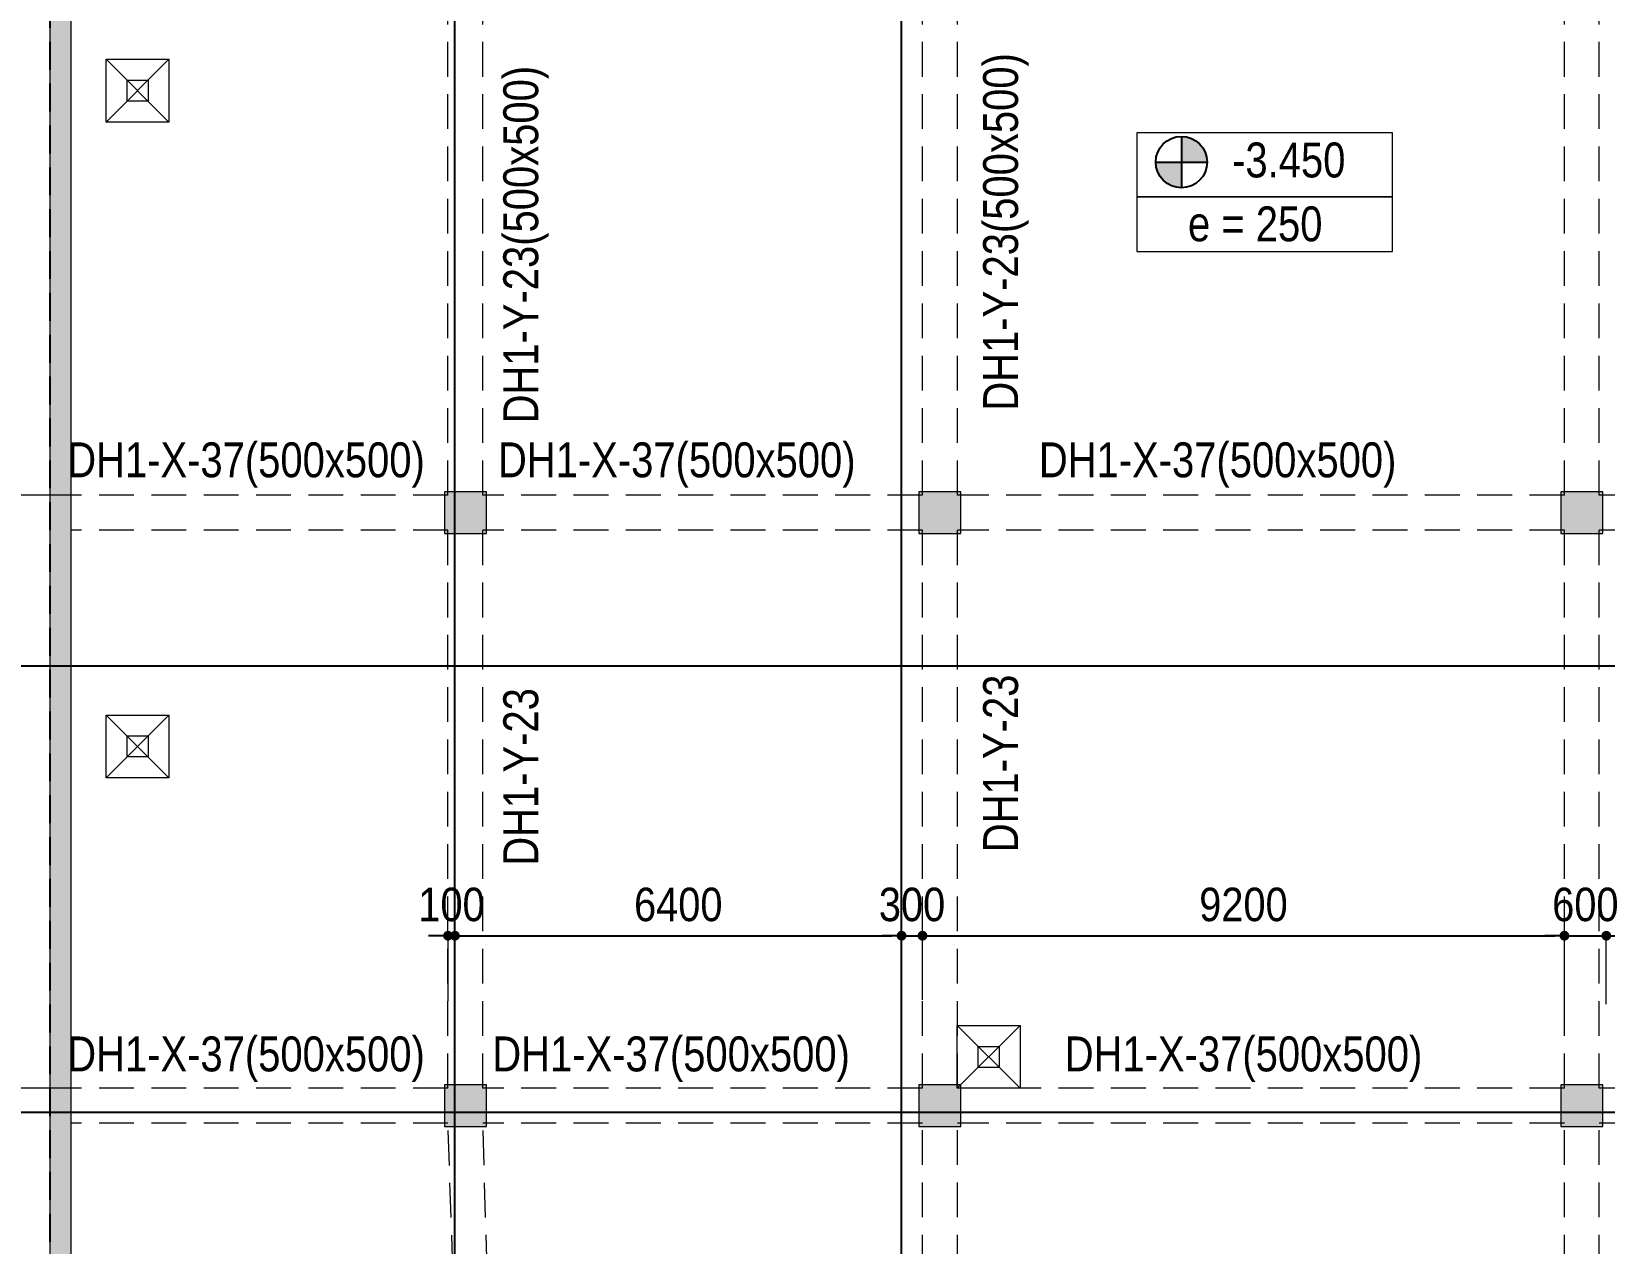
# Model space of a CAD drawing. Header units: millimetres. Extents: x 3718783 to 4027851, y 882487 to 1100782.
# Drawn here: x 3826259 to 3848804, y 948620 to 965994 of the extents above; entities that cross this region are included whole.
import ezdxf
from ezdxf.enums import TextEntityAlignment as Align

# ---------------------------------------------------------------- set-up
doc = ezdxf.new("R2010")
doc.units = ezdxf.units.MM
doc.header["$LTSCALE"] = 200
doc.header["$MEASUREMENT"] = 0
for name, pattern in [('CHG_XX_Cot_Ham 1$0$MB_Luoi truc$0$HTT Hidden 21', [3, 2, -1]), ('CHG_XX_Damsan_Ham 1$0$HIDDEN', [0.375, 0.25, -0.125]), ('CHG_XX_Luoi truc$0$MB_Luoi truc$0$Center101', [13, 10, -1, 1, -1]), ('HIDDEN', [0.375, 0.25, -0.125])]:
    doc.linetypes.add(name, pattern=pattern)
doc.layers.get('Defpoints').update_dxf_attribs({"color": 14, "lineweight": 0})
for name, color, linetype, lineweight in [('$0$DBAO', 3, 'Continuous', 13), ('$0$TTP-TEXT', 30, 'Continuous', 5), ('CHG_XX_Cot_Ham 1$0$Ap0302_PC', 150, 'Continuous', 9), ('CHG_XX_Cot_Ham 1$0$Ap0302_PC @ 1', 150, 'Continuous', 9), ('CHG_XX_Cot_Ham 1$0$Ap0302_PC @ 150', 150, 'Continuous', 9), ('CHG_XX_Cot_Ham 1$0$Ap0311_H', 8, 'Continuous', 15), ('CHG_XX_Damsan_Ham 1$0$DBAO', 3, 'Continuous', 13), ('CHG_XX_Damsan_Ham 1$0$DGIONG', 4, 'Continuous', 13), ('CHG_XX_Damsan_Ham 1$0$DMo', 254, 'CHG_XX_Damsan_Ham 1$0$HIDDEN', 9), ('CHG_XX_Damsan_Ham 1$0$Star Lo Mo', 5, 'Continuous', 13), ('Dim 200', 1, 'Continuous', 5), ('DMo', 254, 'HIDDEN', 9), ('MB_Luoi truc$0$Dim 300', 1, 'Continuous', 5), ('TEXT P Y', 2, 'Continuous', 15)]:
    doc.layers.add(name, color=color, linetype=linetype, lineweight=lineweight)
for name, color, linetype in [('$0$GHI CHU', 7, 'Continuous'), ('CHG_XX_Cot_Ham 1$0$MB_Cot ham$0$Concrete Line', 6, 'Continuous'), ('CHG_XX_Cot_Ham 1$0$mb_cot tang 1-3$0$Concrete Line', 6, 'Continuous'), ('CHG_XX_Luoi truc$0$Grid', 34, 'Continuous'), ('CHG_XX_Luoi truc$0$Grid Line', 251, 'CHG_XX_Luoi truc$0$MB_Luoi truc$0$Center101'), ('mb_cot tang 1-3$0$Concrete Line', 6, 'Continuous'), ('TEXT P X', 1, 'Continuous')]:
    doc.layers.add(name, color=color, linetype=linetype)
doc.styles.add('$0$TTP-HelCon', font='VHELVCN_0.TTF')
doc.styles.add('CHG_XX_Luoi truc$0$MB_Luoi truc$0$Grid A-F$0$VNI-HelveCB', font='VHELVCB_0.TTF')
doc.styles.add('MB_Luoi truc$0$Arial_C', font='arial.ttf', dxfattribs={"width": 0.85})
doc.styles.add('TTP-HelCon', font='VHELVCN_0.TTF')
doc.dimstyles.new('200', dxfattribs={"dimscale": 200, "dimtxt": 2.4, "dimasz": 0.7, "dimexe": 0.0003, "dimexo": 0, "dimgap": 1, "dimtad": 1, "dimdec": 0, "dimzin": 12, "dimdsep": 46, "dimtxsty": 'MB_Luoi truc$0$Arial_C', "dimblk": 'MB_Luoi truc$0$_Dot', "dimcen": 0.5, "dimclrd": 256, "dimclre": 8, "dimclrt": 1, "dimadec": 0, "dimazin": 0, "dimtfac": 1, "dimtdec": 0, "dimtix": 1, "dimtmove": 2, "dimatfit": 3, "dimldrblk": 'MB_Luoi truc$0$HTT Arrow 30', "dimfxl": 1, "dimtolj": 1, "dimtzin": 0, "dimlwe": -1, "dimarcsym": 0})

# ---------------------------------------------------------------- blocks, each defined once
blk = doc.blocks.new('*U401')
at = {"layer": 'CHG_XX_Luoi truc$0$Grid Line'}
blk.add_line((0, 0), (0, 608), dxfattribs=at)
at = {"layer": 'CHG_XX_Luoi truc$0$Grid', "lineweight": -2, "style": 'CHG_XX_Luoi truc$0$MB_Luoi truc$0$Grid A-F$0$VNI-HelveCB'}
for tag, p in [('GRIDSUB', (0, 617)), ('GRID', (0, -9))]:
    blk.add_attdef(tag, text='', height=5, dxfattribs=at).set_placement(p, align=Align.MIDDLE)
blk = doc.blocks.new('*U403')
at = {"layer": 'CHG_XX_Luoi truc$0$Grid Line'}
blk.add_line((0, 0), (0, 438), dxfattribs=at)
at = {"layer": 'CHG_XX_Luoi truc$0$Grid', "lineweight": -2, "style": 'CHG_XX_Luoi truc$0$MB_Luoi truc$0$Grid A-F$0$VNI-HelveCB'}
for tag, p in [('GRIDSUB', (0, 447)), ('GRID', (0, -9))]:
    blk.add_attdef(tag, text='', height=5, dxfattribs=at).set_placement(p, align=Align.MIDDLE)
blk = doc.blocks.new('CHG_XX_Luoi truc')
at = {"layer": 'CHG_XX_Luoi truc$0$Grid', "xscale": 300, "yscale": 300, "zscale": 300}
for p in [(38150, -12747), (44550, -12747)]:
    blk.add_blockref('*U401', p, dxfattribs=at)
at = {"layer": 'CHG_XX_Luoi truc$0$Grid', "xscale": 300.0000000000013, "yscale": 300.0000000000013, "zscale": 300.0000000000013, "rotation": 90}
for p in [(110703, 38850), (110703, 32450)]:
    blk.add_blockref('*U403', p, dxfattribs=at)
blk = doc.blocks.new('*U549')
at = {"layer": 'CHG_XX_Cot_Ham 1$0$Ap0302_PC @ 1'}
h = blk.add_hatch(color=50, dxfattribs=at)
h.dxf.hatch_style = 1
h.paths.add_polyline_path([(-300, -300), (-300, 300), (300, 300), (300, -300)])
at = {"layer": 'CHG_XX_Cot_Ham 1$0$Ap0302_PC @ 150'}
h = blk.add_hatch(color=50, dxfattribs=at)
h.dxf.hatch_style = 1
h.paths.add_polyline_path([(-300, -300), (-300, 300), (300, 300), (300, -300)])
blk = doc.blocks.new('CHG_XX_Cot_Ham 1$0$HoBoi_C600x600')
at = {"layer": 'CHG_XX_Cot_Ham 1$0$Ap0302_PC'}
blk.add_lwpolyline([(300, -300), (300, 300), (-300, 300), (-300, -300)], close=True, dxfattribs=at)
blk.add_blockref('*U549', (0, 0), dxfattribs=at)
blk = doc.blocks.new('CHG_XX_Cot_Ham 1')
at = {"layer": 'CHG_XX_Cot_Ham 1$0$Ap0311_H'}
h = blk.add_hatch(color=256, dxfattribs=at)
h.dxf.hatch_style = 1
h.paths.add_polyline_path([(99639.2, 163400), (-10900, 163400), (-10900, 85450), (-300, 85450), (-300, 84050), (32350, 84050), (32350, -9000), (103575.5, -9000), (106050, -6022), (106050, 158254.3)])
h.paths.add_polyline_path([(99533.7, 163100), (105750, 158110.4), (105750, 90450), (105650, 90450), (105650, 90450), (105750, 90450), (105750, 13850), (105750, 13825.9), (105750, -5913.6), (103434.7, -8700), (93600, -8700), (32650, -8700), (32650, 84350), (0, 84350), (0, 85750), (-10600, 85750), (-10600, 163100), (93600, 163100)], flags=16)
at = {"layer": 'CHG_XX_Cot_Ham 1$0$Ap0302_PC'}
blk.add_lwpolyline([(32350, 84050), (-300, 84050), (-300, 85450), (-10900, 85450), (-10900, 163400), (99639.2, 163400), (106050, 158254.3), (106050, -6022), (103575.5, -9000), (32350, -9000)], close=True, dxfattribs=at)
blk.add_lwpolyline([(105750, 90444), (105750, -5913.6), (103434.7, -8700), (32650, -8700), (32650, 84350), (0, 84350), (0, 85750), (-10600, 85750), (-10600, 163100), (99533.7, 163100), (105750, 158110.4), (105750, 127475.9)], dxfattribs=at)
at = {"layer": 'CHG_XX_Cot_Ham 1$0$MB_Cot ham$0$Concrete Line', "linetype": 'CHG_XX_Cot_Ham 1$0$MB_Luoi truc$0$HTT Hidden 21'}
blk.add_lwpolyline([(99639.2, 163400), (106050, 158254.3), (106050, -6022), (103575.5, -9000), (32350, -9000), (32350, 84050), (-300, 84050), (-300, 85450), (-10900, 85450), (-10900, 163400)], close=True, dxfattribs=at)
at = {"layer": 'CHG_XX_Cot_Ham 1$0$mb_cot tang 1-3$0$Concrete Line'}
for name, p in [('CHG_XX_Luoi truc', (0, 0)), ('CHG_XX_Cot_Ham 1$0$HoBoi_C600x600', (38300, 41050)), ('CHG_XX_Cot_Ham 1$0$HoBoi_C600x600', (45100, 41050)), ('CHG_XX_Cot_Ham 1$0$HoBoi_C600x600', (54300, 41050)), ('CHG_XX_Cot_Ham 1$0$HoBoi_C600x600', (38300, 32550)), ('CHG_XX_Cot_Ham 1$0$HoBoi_C600x600', (45100, 32550)), ('CHG_XX_Cot_Ham 1$0$HoBoi_C600x600', (54300, 32550))]:
    blk.add_blockref(name, p, dxfattribs=at)
blk = doc.blocks.new('CHG_XX_Damsan_Ham 1', base_point=(3089256, -609981))
at = {"layer": 'CHG_XX_Damsan_Ham 1$0$DBAO'}
blk.add_lwpolyline([(-10900, 85450), (-10900, 163400), (99639, 163400), (106050, 158250), (106050, -6022), (103576, -9000), (32350, -9000), (32350, 84050), (-300, 84050), (-300, 85450), (-10900, 85450)], dxfattribs=at)
at = {"layer": 'CHG_XX_Damsan_Ham 1$0$DMo', "ltscale": 10}
for p, q in [((38050, 41300), (38050, 49300)), ((38550, 41300), (38550, 49300)), ((44850, 41300), (44850, 49300)), ((45350, 41300), (45350, 49300)), ((54050, 41300), (54050, 49300)), ((54550, 41300), (54550, 49300)), ((38050, 41300), (32650, 41300)), ((44850, 41300), (38550, 41300)), ((54050, 41300), (45350, 41300)), ((60850, 41300), (54550, 41300)), ((38050, 40800), (32650, 40800)), ((38050, 32800), (38050, 40800)), ((38550, 32800), (38550, 40800)), ((44850, 40800), (38550, 40800)), ((44850, 32800), (44850, 40800)), ((45350, 32800), (45350, 40800)), ((54050, 40800), (45350, 40800)), ((54050, 32800), (54050, 40800)), ((54550, 32800), (54550, 40800)), ((60850, 40800), (54550, 40800)), ((38050, 32800), (32650, 32800)), ((44850, 32800), (38550, 32800)), ((54050, 32800), (45350, 32800)), ((60850, 32800), (54550, 32800)), ((38050, 32300), (32650, 32300)), ((38373, 22700), (38050, 32300)), ((38827, 22700), (38550, 32300)), ((44850, 32300), (38550, 32300)), ((44850, 22700), (44850, 32300)), ((45350, 22700), (45350, 32300)), ((54050, 32300), (45350, 32300)), ((54050, 22700), (54050, 32300)), ((54550, 22700), (54550, 32300)), ((60850, 32300), (54550, 32300))]:
    blk.add_line(p, q, dxfattribs=at)
at = {"layer": 'CHG_XX_Damsan_Ham 1$0$Star Lo Mo'}
for p, q in [((33150, 46650), (34050, 47550)), ((33150, 47550), (34050, 46650)), ((33150, 37250), (34050, 38150)), ((33150, 38150), (34050, 37250)), ((45348, 32800), (46248, 33700)), ((45348, 33700), (46248, 32800))]:
    blk.add_line(p, q, dxfattribs=at)
for points in [[(33150, 47550), (34050, 47550), (34050, 46650), (33150, 46650)], [(33450, 47250), (33751, 47250), (33751, 46949), (33450, 46949)], [(33150, 38150), (34050, 38150), (34050, 37250), (33150, 37250)], [(33450, 37850), (33751, 37850), (33751, 37549), (33450, 37549)], [(45348, 33700), (46248, 33700), (46248, 32800), (45348, 32800)], [(45648, 33400), (45949, 33400), (45949, 33099), (45648, 33099)]]:
    blk.add_lwpolyline(points, close=True, dxfattribs=at)
at = {"layer": 'CHG_XX_Damsan_Ham 1$0$DGIONG'}
blk.add_blockref('CHG_XX_Cot_Ham 1', (0, 0), dxfattribs=at)
blk = doc.blocks.new('$0$Hh2')
at = {"layer": '$0$GHI CHU'}
h = blk.add_hatch(color=256, dxfattribs=at)
h.dxf.hatch_style = 1
h.paths.add_polyline_path([(-991105, 1978264, 0.414214), (-991473, 1978632), (-991473, 1978264)])
h.paths.add_polyline_path([(-991473, 1977895), (-991473, 1978264), (-991841, 1978264, 0.414214)])
at = {"layer": '$0$DBAO'}
for points in [[(-992113, 1978683), (-992113, 1977767), (-988446, 1977767), (-988446, 1978683)], [(-992113, 1977767), (-992113, 1976983), (-988446, 1976983), (-988446, 1977767)]]:
    blk.add_lwpolyline(points, close=True, dxfattribs=at)
at = {"layer": '$0$GHI CHU'}
for p, q in [((-991473, 1978632), (-991473, 1977895)), ((-991841, 1978264), (-991105, 1978264))]:
    blk.add_line(p, q, dxfattribs=at)
blk.add_circle((-991473, 1978264), 368, dxfattribs=at)
at = {"layer": '$0$TTP-TEXT', "style": '$0$TTP-HelCon'}
for s, p in [(' -3.450', (-990906, 1978044)), ('e = 250', (-991379, 1977128))]:
    blk.add_text(s, height=500, dxfattribs=at).set_placement(p)
blk = doc.blocks.new('MB_Luoi truc$0$_Dot')
at = {"color": 0, "linetype": 'ByBlock', "lineweight": -2}
blk.add_line((-0.5, 0), (-1, 0), dxfattribs=at)
at = {"color": 0, "linetype": 'ByBlock', "const_width": 0.5}
blk.add_lwpolyline([(-0.25, 0, 1), (0.25, 0, 1)], format="xyb", close=True, dxfattribs=at)
blk = doc.blocks.new('*D124')
at = {"layer": 'Defpoints', "color": 0, "transparency": 16777216}
for p in [(3832329, 953032), (3832229, 952096), (3832329, 952096)]:
    blk.add_point(p, dxfattribs=at)
at = {"layer": 'MB_Luoi truc$0$Dim 300', "lineweight": -2, "transparency": 16777216}
for p, q in [((3832089, 953032), (3831949, 953032)), ((3832229, 953032), (3832329, 953032)), ((3832469, 953032), (3832609, 953032))]:
    blk.add_line(p, q, dxfattribs=at)
at = {"layer": 'MB_Luoi truc$0$Dim 300', "color": 8, "transparency": 16777216}
for p, q in [((3832229, 952096), (3832229, 953032)), ((3832329, 952096), (3832329, 953032))]:
    blk.add_line(p, q, dxfattribs=at)
at = {"layer": 'MB_Luoi truc$0$Dim 300', "lineweight": -2, "transparency": 16777216, "xscale": 140, "yscale": 140, "zscale": 140}
blk.add_blockref('MB_Luoi truc$0$_Dot', (3832229, 953032), dxfattribs=at)
at = {"layer": 'MB_Luoi truc$0$Dim 300', "lineweight": -2, "transparency": 16777216, "xscale": 140, "yscale": 140, "zscale": 140, "rotation": 180}
blk.add_blockref('MB_Luoi truc$0$_Dot', (3832329, 953032), dxfattribs=at)
at = {"layer": 'MB_Luoi truc$0$Dim 300', "color": 1, "transparency": 16777216, "insert": (3832279, 953477), "char_height": 480, "attachment_point": 5, "style": 'MB_Luoi truc$0$Arial_C'}
blk.add_mtext('\\A1;100', dxfattribs=at)
blk = doc.blocks.new('MB_Luoi truc$0$HTT Arrow 30')
blk.add_hatch(color=256).paths.add_polyline_path([(-2.5, 0.375), (-2.5, -0.375), (0, 0)])
at = {"color": 0, "linetype": 'ByBlock', "lineweight": -2}
for p, q in [((0, 0), (-2.5, 0.375)), ((-2.5, -0.375), (-2.5, 0.375)), ((0, 0), (-2.5, -0.375))]:
    blk.add_line(p, q, dxfattribs=at)
blk = doc.blocks.new('*D125')
at = {"layer": 'Defpoints', "color": 0, "transparency": 16777216}
for p in [(3838729, 953032), (3832329, 952216), (3838729, 952216)]:
    blk.add_point(p, dxfattribs=at)
at = {"layer": 'MB_Luoi truc$0$Dim 300', "color": 8, "transparency": 16777216}
for p, q in [((3832329, 952216), (3832329, 953032)), ((3838729, 952216), (3838729, 953032))]:
    blk.add_line(p, q, dxfattribs=at)
at = {"layer": 'MB_Luoi truc$0$Dim 300', "lineweight": -2, "transparency": 16777216}
blk.add_line((3832469, 953032), (3838589, 953032), dxfattribs=at)
at = {"layer": 'MB_Luoi truc$0$Dim 300', "lineweight": -2, "transparency": 16777216, "xscale": 140, "yscale": 140, "zscale": 140, "rotation": 180}
blk.add_blockref('MB_Luoi truc$0$_Dot', (3832329, 953032), dxfattribs=at)
at = {"layer": 'MB_Luoi truc$0$Dim 300', "lineweight": -2, "transparency": 16777216, "xscale": 140, "yscale": 140, "zscale": 140}
blk.add_blockref('MB_Luoi truc$0$_Dot', (3838729, 953032), dxfattribs=at)
at = {"layer": 'MB_Luoi truc$0$Dim 300', "color": 1, "transparency": 16777216, "insert": (3835529, 953477), "char_height": 480, "attachment_point": 5, "style": 'MB_Luoi truc$0$Arial_C'}
blk.add_mtext('\\A1;6400', dxfattribs=at)
blk = doc.blocks.new('*D126')
at = {"layer": 'Defpoints', "color": 0, "transparency": 16777216}
for p in [(3839029, 953032), (3838729, 952216), (3839029, 952115)]:
    blk.add_point(p, dxfattribs=at)
at = {"layer": 'MB_Luoi truc$0$Dim 300', "lineweight": -2, "transparency": 16777216}
for p, q in [((3838589, 953032), (3838449, 953032)), ((3838729, 953032), (3839029, 953032)), ((3839169, 953032), (3839309, 953032))]:
    blk.add_line(p, q, dxfattribs=at)
at = {"layer": 'MB_Luoi truc$0$Dim 300', "color": 8, "transparency": 16777216}
for p, q in [((3838729, 952216), (3838729, 953032)), ((3839029, 952115), (3839029, 953032))]:
    blk.add_line(p, q, dxfattribs=at)
at = {"layer": 'MB_Luoi truc$0$Dim 300', "lineweight": -2, "transparency": 16777216, "xscale": 140, "yscale": 140, "zscale": 140}
blk.add_blockref('MB_Luoi truc$0$_Dot', (3838729, 953032), dxfattribs=at)
at = {"layer": 'MB_Luoi truc$0$Dim 300', "lineweight": -2, "transparency": 16777216, "xscale": 140, "yscale": 140, "zscale": 140, "rotation": 180}
blk.add_blockref('MB_Luoi truc$0$_Dot', (3839029, 953032), dxfattribs=at)
at = {"layer": 'MB_Luoi truc$0$Dim 300', "color": 1, "transparency": 16777216, "insert": (3838879, 953477), "char_height": 480, "attachment_point": 5, "style": 'MB_Luoi truc$0$Arial_C'}
blk.add_mtext('\\A1;300', dxfattribs=at)
blk = doc.blocks.new('*D127')
at = {"layer": 'Defpoints', "color": 0, "transparency": 16777216}
for p in [(3848229, 953032), (3839029, 952115), (3848229, 952012)]:
    blk.add_point(p, dxfattribs=at)
at = {"layer": 'MB_Luoi truc$0$Dim 300', "color": 8, "transparency": 16777216}
for p, q in [((3839029, 952115), (3839029, 953032)), ((3848229, 952012), (3848229, 953032))]:
    blk.add_line(p, q, dxfattribs=at)
at = {"layer": 'MB_Luoi truc$0$Dim 300', "lineweight": -2, "transparency": 16777216}
blk.add_line((3839169, 953032), (3848089, 953032), dxfattribs=at)
at = {"layer": 'MB_Luoi truc$0$Dim 300', "lineweight": -2, "transparency": 16777216, "xscale": 140, "yscale": 140, "zscale": 140, "rotation": 180}
blk.add_blockref('MB_Luoi truc$0$_Dot', (3839029, 953032), dxfattribs=at)
at = {"layer": 'MB_Luoi truc$0$Dim 300', "lineweight": -2, "transparency": 16777216, "xscale": 140, "yscale": 140, "zscale": 140}
blk.add_blockref('MB_Luoi truc$0$_Dot', (3848229, 953032), dxfattribs=at)
at = {"layer": 'MB_Luoi truc$0$Dim 300', "color": 1, "transparency": 16777216, "insert": (3843629, 953477), "char_height": 480, "attachment_point": 5, "style": 'MB_Luoi truc$0$Arial_C'}
blk.add_mtext('\\A1;9200', dxfattribs=at)
blk = doc.blocks.new('*D128')
at = {"layer": 'Defpoints', "color": 0, "transparency": 16777216}
for p in [(3848829, 953032), (3848829, 952049), (3848229, 952012)]:
    blk.add_point(p, dxfattribs=at)
at = {"layer": 'MB_Luoi truc$0$Dim 300', "lineweight": -2, "transparency": 16777216}
for p, q in [((3848089, 953032), (3847949, 953032)), ((3848229, 953032), (3848829, 953032)), ((3848969, 953032), (3849109, 953032))]:
    blk.add_line(p, q, dxfattribs=at)
at = {"layer": 'MB_Luoi truc$0$Dim 300', "color": 8, "transparency": 16777216}
for p, q in [((3848229, 952012), (3848229, 953032)), ((3848829, 952049), (3848829, 953032))]:
    blk.add_line(p, q, dxfattribs=at)
at = {"layer": 'MB_Luoi truc$0$Dim 300', "lineweight": -2, "transparency": 16777216, "xscale": 140, "yscale": 140, "zscale": 140}
blk.add_blockref('MB_Luoi truc$0$_Dot', (3848229, 953032), dxfattribs=at)
at = {"layer": 'MB_Luoi truc$0$Dim 300', "lineweight": -2, "transparency": 16777216, "xscale": 140, "yscale": 140, "zscale": 140, "rotation": 180}
blk.add_blockref('MB_Luoi truc$0$_Dot', (3848829, 953032), dxfattribs=at)
at = {"layer": 'MB_Luoi truc$0$Dim 300', "color": 1, "transparency": 16777216, "insert": (3848529, 953477), "char_height": 480, "attachment_point": 5, "style": 'MB_Luoi truc$0$Arial_C'}
blk.add_mtext('\\A1;600', dxfattribs=at)
blk = doc.blocks.new('*D129')
at = {"layer": 'Defpoints', "color": 0, "transparency": 16777216}
for p in [(3855029, 953032), (3848829, 952049), (3855029, 952167)]:
    blk.add_point(p, dxfattribs=at)
at = {"layer": 'MB_Luoi truc$0$Dim 300', "color": 8, "transparency": 16777216}
for p, q in [((3848829, 952049), (3848829, 953032)), ((3855029, 952167), (3855029, 953032))]:
    blk.add_line(p, q, dxfattribs=at)
at = {"layer": 'MB_Luoi truc$0$Dim 300', "lineweight": -2, "transparency": 16777216}
blk.add_line((3848969, 953032), (3854889, 953032), dxfattribs=at)
at = {"layer": 'MB_Luoi truc$0$Dim 300', "lineweight": -2, "transparency": 16777216, "xscale": 140, "yscale": 140, "zscale": 140, "rotation": 180}
blk.add_blockref('MB_Luoi truc$0$_Dot', (3848829, 953032), dxfattribs=at)
at = {"layer": 'MB_Luoi truc$0$Dim 300', "lineweight": -2, "transparency": 16777216, "xscale": 140, "yscale": 140, "zscale": 140}
blk.add_blockref('MB_Luoi truc$0$_Dot', (3855029, 953032), dxfattribs=at)
at = {"layer": 'MB_Luoi truc$0$Dim 300', "color": 1, "transparency": 16777216, "insert": (3851929, 953477), "char_height": 480, "attachment_point": 5, "style": 'MB_Luoi truc$0$Arial_C'}
blk.add_mtext('\\A1;6200', dxfattribs=at)
blk = doc.blocks.new('*D200')
at = {"layer": 'Defpoints', "color": 0, "transparency": 16777216}
for p in [(3826829, 966896), (3824913, 959346), (3826829, 959346)]:
    blk.add_point(p, dxfattribs=at)
at = {"layer": 'Dim 200', "color": 8, "transparency": 16777216}
for p, q in [((3826829, 966896), (3824913, 966896)), ((3826829, 959346), (3824913, 959346))]:
    blk.add_line(p, q, dxfattribs=at)
at = {"layer": 'Dim 200', "lineweight": -2, "transparency": 16777216}
blk.add_line((3824913, 966756), (3824913, 959486), dxfattribs=at)
at = {"layer": 'Dim 200', "lineweight": -2, "transparency": 16777216, "xscale": 140, "yscale": 140, "zscale": 140}
for p, rotation in [((3824913, 966896), 90), ((3824913, 959346), 270)]:
    blk.add_blockref('MB_Luoi truc$0$_Dot', p, dxfattribs=dict(at, rotation=rotation))
at = {"layer": 'Dim 200', "color": 1, "transparency": 16777216, "insert": (3824468, 963121), "char_height": 480, "attachment_point": 5, "rotation": 90, "style": 'MB_Luoi truc$0$Arial_C'}
blk.add_mtext('\\A1;7550', dxfattribs=at)
blk = doc.blocks.new('*D201')
at = {"layer": 'Defpoints', "color": 0, "transparency": 16777216}
for p in [(3826829, 959346), (3824913, 956896), (3826829, 956896)]:
    blk.add_point(p, dxfattribs=at)
at = {"layer": 'Dim 200', "color": 8, "transparency": 16777216}
for p, q in [((3826829, 959346), (3824913, 959346)), ((3826829, 956896), (3824913, 956896))]:
    blk.add_line(p, q, dxfattribs=at)
at = {"layer": 'Dim 200', "lineweight": -2, "transparency": 16777216}
blk.add_line((3824913, 959206), (3824913, 957036), dxfattribs=at)
at = {"layer": 'Dim 200', "lineweight": -2, "transparency": 16777216, "xscale": 140, "yscale": 140, "zscale": 140}
for p, rotation in [((3824913, 959346), 90), ((3824913, 956896), 270)]:
    blk.add_blockref('MB_Luoi truc$0$_Dot', p, dxfattribs=dict(at, rotation=rotation))
at = {"layer": 'Dim 200', "color": 1, "transparency": 16777216, "insert": (3824468, 958121), "char_height": 480, "attachment_point": 5, "rotation": 90, "style": 'MB_Luoi truc$0$Arial_C'}
blk.add_mtext('\\A1;2450', dxfattribs=at)
blk = doc.blocks.new('*D202')
at = {"layer": 'Defpoints', "color": 0, "transparency": 16777216}
for p in [(3826829, 956896), (3824913, 950846), (3826829, 950846)]:
    blk.add_point(p, dxfattribs=at)
at = {"layer": 'Dim 200', "color": 8, "transparency": 16777216}
for p, q in [((3826829, 956896), (3824913, 956896)), ((3826829, 950846), (3824913, 950846))]:
    blk.add_line(p, q, dxfattribs=at)
at = {"layer": 'Dim 200', "lineweight": -2, "transparency": 16777216}
blk.add_line((3824913, 956756), (3824913, 950986), dxfattribs=at)
at = {"layer": 'Dim 200', "lineweight": -2, "transparency": 16777216, "xscale": 140, "yscale": 140, "zscale": 140}
for p, rotation in [((3824913, 956896), 90), ((3824913, 950846), 270)]:
    blk.add_blockref('MB_Luoi truc$0$_Dot', p, dxfattribs=dict(at, rotation=rotation))
at = {"layer": 'Dim 200', "color": 1, "transparency": 16777216, "insert": (3824468, 953871), "char_height": 480, "attachment_point": 5, "rotation": 90, "style": 'MB_Luoi truc$0$Arial_C'}
blk.add_mtext('\\A1;6050', dxfattribs=at)
blk = doc.blocks.new('*D203')
at = {"layer": 'Defpoints', "color": 0, "transparency": 16777216}
for p in [(3826829, 950846), (3824913, 950496), (3826829, 950496)]:
    blk.add_point(p, dxfattribs=at)
at = {"layer": 'Dim 200', "lineweight": -2, "transparency": 16777216}
for p, q in [((3824913, 950986), (3824913, 951126)), ((3824913, 950846), (3824913, 950496)), ((3824913, 950356), (3824913, 950216))]:
    blk.add_line(p, q, dxfattribs=at)
at = {"layer": 'Dim 200', "color": 8, "transparency": 16777216}
for p, q in [((3826829, 950846), (3824913, 950846)), ((3826829, 950496), (3824913, 950496))]:
    blk.add_line(p, q, dxfattribs=at)
at = {"layer": 'Dim 200', "lineweight": -2, "transparency": 16777216, "xscale": 140, "yscale": 140, "zscale": 140}
for p, rotation in [((3824913, 950846), 270), ((3824913, 950496), 90)]:
    blk.add_blockref('MB_Luoi truc$0$_Dot', p, dxfattribs=dict(at, rotation=rotation))
at = {"layer": 'Dim 200', "color": 1, "transparency": 16777216, "insert": (3824468, 950671), "char_height": 480, "attachment_point": 5, "rotation": 90, "style": 'MB_Luoi truc$0$Arial_C'}
blk.add_mtext('\\A1;350', dxfattribs=at)
blk = doc.blocks.new('*D204')
at = {"layer": 'Defpoints', "color": 0, "transparency": 16777216}
for p in [(3826829, 950496), (3824913, 940746), (3826829, 940746)]:
    blk.add_point(p, dxfattribs=at)
at = {"layer": 'Dim 200', "color": 8, "transparency": 16777216}
for p, q in [((3826829, 950496), (3824913, 950496)), ((3826829, 940746), (3824913, 940746))]:
    blk.add_line(p, q, dxfattribs=at)
at = {"layer": 'Dim 200', "lineweight": -2, "transparency": 16777216}
blk.add_line((3824913, 950356), (3824913, 940886), dxfattribs=at)
at = {"layer": 'Dim 200', "lineweight": -2, "transparency": 16777216, "xscale": 140, "yscale": 140, "zscale": 140}
for p, rotation in [((3824913, 950496), 90), ((3824913, 940746), 270)]:
    blk.add_blockref('MB_Luoi truc$0$_Dot', p, dxfattribs=dict(at, rotation=rotation))
at = {"layer": 'Dim 200', "color": 1, "transparency": 16777216, "insert": (3824468, 945621), "char_height": 480, "attachment_point": 5, "rotation": 90, "style": 'MB_Luoi truc$0$Arial_C'}
blk.add_mtext('\\A1;9750', dxfattribs=at)

msp = doc.modelspace()

# ---------------------------------------------------------------- block references
msp.add_blockref('$0$Hh2', (4834212.87863, -1014142.11027))
at = {"layer": 'DMo'}
msp.add_blockref('CHG_XX_Damsan_Ham 1', (6883434.59583, 308064.69934), dxfattribs=at)
at = {"layer": 'mb_cot tang 1-3$0$Concrete Line'}
msp.add_blockref('CHG_XX_Cot_Ham 1', (3794178.65102, 918045.71079), dxfattribs=at)
msp.add_blockref('CHG_XX_Cot_Ham 1', (3794178.65102, 918045.71079), dxfattribs=at)

# ---------------------------------------------------------------- texts
at = {"layer": 'TEXT P X', "style": 'TTP-HelCon'}
for p in [(3826772.42601, 959603.58167), (3832945.27601, 959603.58167), (3840696.40651, 959603.58167), (3826772.42601, 951087.74417), (3832864.01751, 951087.74417), (3841067.66051, 951087.74417)]:
    msp.add_text('DH1-X-37(500x500)', height=500, dxfattribs=at).set_placement(p)
at = {"layer": 'TEXT P Y', "style": 'TTP-HelCon'}
for s, p in [('DH1-Y-23(500x500)', (3840398.12854, 960558.54144)), ('DH1-Y-23(500x500)', (3833521.62554, 960376.23144)), ('DH1-Y-23', (3840398.12854, 954229.42444)), ('DH1-Y-23', (3833521.62554, 954035.49194))]:
    msp.add_text(s, height=500, rotation=90, dxfattribs=at).set_placement(p)

# ---------------------------------------------------------------- dimensions: what is measured, and where the dimension line sits
at = {"layer": 'Dim 200'}
for base, p1, p2, picture, middle in [((3824912.795, 959345.70343), (3826828.65102, 966895.71079), (3826828.65102, 959345.70343), '*D200', (3824467.71997, 963120.70711)), ((3824912.795, 956895.71079), (3826828.65102, 959345.70343), (3826828.65102, 956895.71079), '*D201', (3824467.71997, 958120.70711)), ((3824912.795, 950845.70343), (3826828.65102, 956895.71079), (3826828.64745, 950845.70343), '*D202', (3824467.71997, 953870.70711)), ((3824912.795, 950495.71079), (3826828.64745, 950845.70343), (3826828.65102, 950495.71079), '*D203', (3824467.55626, 950670.70711)), ((3824912.795, 940745.71079), (3826828.65102, 950495.71079), (3826828.64745, 940745.71079), '*D204', (3824467.71997, 945620.71079))]:
    dim = msp.add_linear_dim(base=base, p1=p1, p2=p2, angle=90, dimstyle='200', override={"dimarcsym": 1}, dxfattribs=at)
    dim.commit()
    dim.dimension.update_dxf_attribs({"geometry": picture, "text_midpoint": middle})
at = {"layer": 'MB_Luoi truc$0$Dim 300'}
for base, p1, p2, picture, middle in [((3832328.65102, 953031.6385), (3832229.10401, 952095.667), (3832328.65102, 952095.667), '*D124', (3832278.87752, 953476.71353)), ((3838728.65102, 953031.6385), (3832328.65102, 952216.44), (3838728.65102, 952216.44), '*D125', (3835528.65102, 953476.71353)), ((3839029.10401, 953031.6385), (3838728.65102, 952216.44), (3839029.10401, 952115.0705), '*D126', (3838878.87752, 953476.87724)), ((3848228.6494, 953031.6385), (3839029.10401, 952115.0705), (3848228.6494, 952011.57), '*D127', (3843628.87671, 953476.71353)), ((3848828.65102, 953031.6385), (3848228.6494, 952011.57), (3848828.65102, 952048.5495), '*D128', (3848528.65021, 953476.71353)), ((3855028.6494, 953031.6385), (3848828.65102, 952048.5495), (3855028.6494, 952166.8375), '*D129', (3851928.65021, 953476.71353))]:
    dim = msp.add_linear_dim(base=base, p1=p1, p2=p2, dimstyle='200', override={"dimarcsym": 1}, dxfattribs=at)
    dim.commit()
    dim.dimension.update_dxf_attribs({"geometry": picture, "text_midpoint": middle})

doc.saveas('drawing.dxf')
